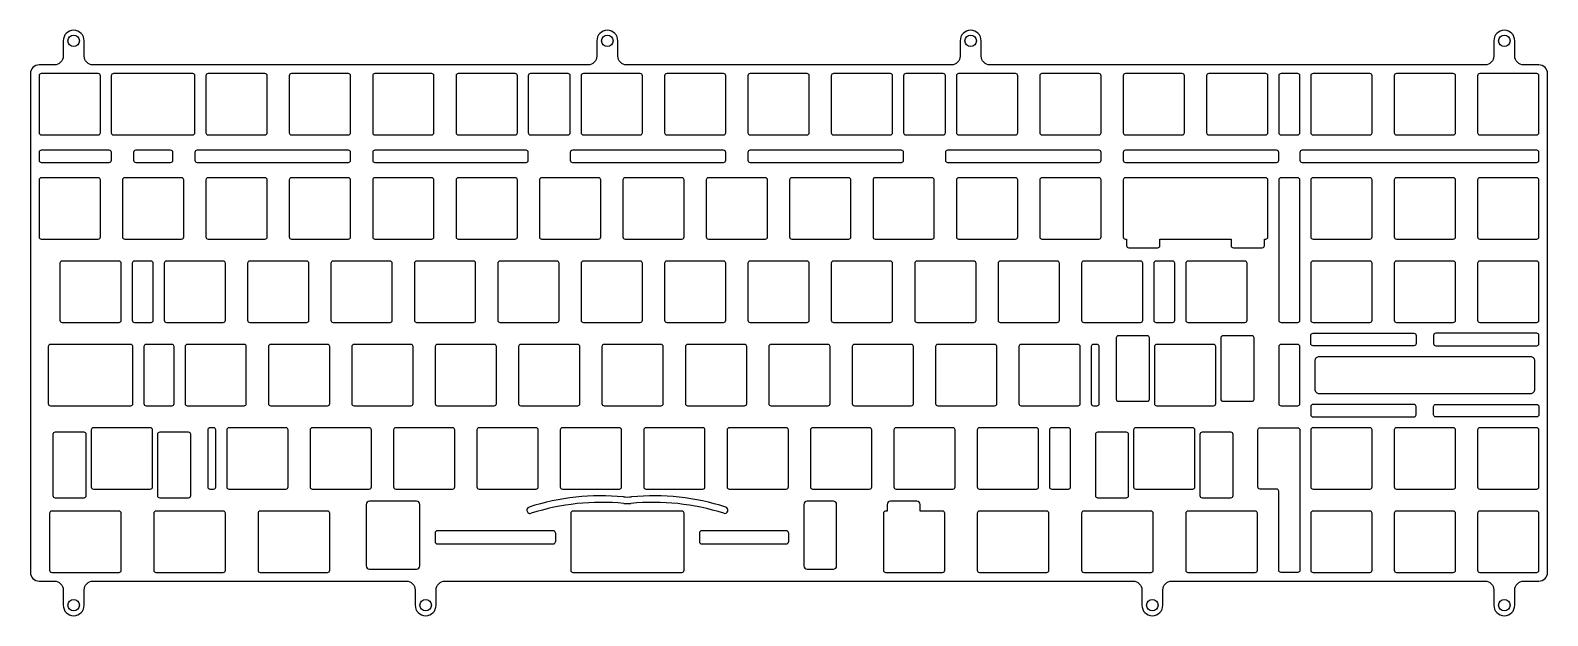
# Model space of a CAD drawing. Header units: millimetres. Extents: x 0 to 747, y -2 to 132.
# Drawn here: x 0 to 346.6, y -1.8 to 132 of the extents above; entities that cross this region are included whole.
import ezdxf

# ---------------------------------------------------------------- set-up
doc = ezdxf.new("R2010")
doc.units = ezdxf.units.MM
doc.layers.add('Plate', color=120, linetype='Continuous')

msp = doc.modelspace()

# ---------------------------------------------------------------- linework, layer by layer
at = {"layer": 'Plate'}
for p, q in [((88.2, 24.35), (77.44375, 24.35)), ((202.5, 24.35), (196.5, 24.35)), ((4.38125, 21.6), (4.38125, 8.6)), ((20.2625, 22.1), (4.88125, 22.1)), ((20.7625, 8.6), (20.7625, 21.6)), ((28.19375, 21.6), (28.19375, 8.6)), ((44.075, 22.1), (28.69375, 22.1)), ((44.575, 8.6), (44.575, 21.6)), ((52.00625, 21.6), (52.00625, 8.6)), ((67.8875, 22.1), (52.50625, 22.1)), ((68.3875, 8.6), (68.3875, 21.6)), ((76.69375, 23.6), (76.69375, 9.6)), ((88.95, 9.6), (88.95, 23.6)), ((123.44375, 21.6), (123.44375, 8.6)), ((148.85, 22.1), (123.94375, 22.1)), ((149.35, 8.6), (149.35, 21.6)), ((194.88125, 21.6), (194.88125, 8.6)), ((195.75, 22.1), (195.38125, 22.1)), ((195.75, 23.6), (195.75, 22.1)), ((203.25, 22.1), (203.25, 23.6)), ((208.38125, 22.1), (203.25, 22.1)), ((208.88125, 8.6), (208.88125, 21.6)), ((216.3125, 21.6), (216.3125, 8.6)), ((232.19375, 22.1), (216.8125, 22.1)), ((232.69375, 8.6), (232.69375, 21.6)), ((240.125, 21.6), (240.125, 8.6)), ((256.00625, 22.1), (240.625, 22.1)), ((256.50625, 8.6), (256.50625, 21.6)), ((263.9375, 21.6), (263.9375, 8.6)), ((279.81875, 22.1), (264.4375, 22.1)), ((280.31875, 8.6), (280.31875, 21.6)), ((119.44375, 17.6), (92.95, 17.6)), ((172.69375, 17.6), (153.35, 17.6)), ((92.45, 17.1), (92.45, 15.1)), ((92.95, 14.6), (119.44375, 14.6)), ((119.94375, 17.1), (119.94375, 15.1)), ((152.85, 17.1), (152.85, 15.1)), ((153.35, 14.6), (172.69375, 14.6)), ((173.19375, 17.1), (173.19375, 15.1)), ((4.88125, 8.1), (20.2625, 8.1)), ((28.69375, 8.1), (44.075, 8.1)), ((52.50625, 8.1), (67.8875, 8.1)), ((77.44375, 8.85), (88.2, 8.85)), ((123.94375, 8.1), (148.85, 8.1)), ((195.38125, 8.1), (208.38125, 8.1)), ((216.8125, 8.1), (232.19375, 8.1)), ((240.625, 8.1), (256.00625, 8.1)), ((264.4375, 8.1), (279.81875, 8.1))]:
    msp.add_line(p, q, dxfattribs=at)
for points in [[(339.1125, 129.6125, 1), (334.3125, 129.6125), (334.3125, 126.1125, -0.4142135624), (332.3125, 124.1125), (219.207812, 124.1125, -0.4142135624), (217.207812, 126.1125), (217.207812, 129.6125, 1), (212.407812, 129.6125), (212.407812, 126.1125, -0.4142135624), (210.407812, 124.1125), (136.204688, 124.1125, -0.4142135624), (134.204688, 126.1125), (134.204688, 129.6125, 1), (129.404687, 129.6125), (129.404687, 126.1125, -0.4142135624), (127.404687, 124.1125), (14.3, 124.1125, -0.4142135624), (12.3, 126.1125), (12.3, 129.6125, 1), (7.5, 129.6125), (7.5, 126.1125, -0.4142135624), (5.5, 124.1125), (2, 124.1125, 0.4142135624), (0, 122.1125), (0, 8.1, 0.4142135624), (2, 6.1), (5.5, 6.1, -0.4142135624), (7.5, 4.1), (7.5, 0.6, 1), (12.3, 0.6), (12.3, 4.1, -0.4142135624), (14.3, 6.1), (85.903125, 6.1, -0.4142135624), (87.903125, 4.1), (87.903125, 0.6, 1), (92.703125, 0.6), (92.703125, 4.1, -0.4142135624), (94.703125, 6.1), (251.909375, 6.1, -0.4142135624), (253.909375, 4.1), (253.909375, 0.6, 1), (258.709375, 0.6), (258.709375, 4.1, -0.4142135624), (260.709375, 6.1), (332.3125, 6.1, -0.4142135624), (334.3125, 4.1), (334.3125, 0.6, 1), (339.1125, 0.6), (339.1125, 4.1, -0.4142135624), (341.1125, 6.1), (344.6125, 6.1, 0.4142135624), (346.6125, 8.1), (346.6125, 122.1125, 0.4142135624), (344.6125, 124.1125), (341.1125, 124.1125, -0.4142135624), (339.1125, 126.1125)], [(15.5, 122.1125), (2.5, 122.1125, 0.4142135624), (2, 121.6125), (2, 108.6125, 0.4142135624), (2.5, 108.1125), (15.5, 108.1125, 0.4142135624), (16, 108.6125), (16, 121.6125, 0.4142135624)], [(37.1, 122.1125), (19, 122.1125, 0.4142135624), (18.5, 121.6125), (18.5, 108.6125, 0.4142135624), (19, 108.1125), (37.1, 108.1125, 0.4142135624), (37.6, 108.6125), (37.6, 121.6125, 0.4142135624)], [(53.6, 122.1125), (40.6, 122.1125, 0.4142135624), (40.1, 121.6125), (40.1, 108.6125, 0.4142135624), (40.6, 108.1125), (53.6, 108.1125, 0.4142135624), (54.1, 108.6125), (54.1, 121.6125, 0.4142135624)], [(72.65, 122.1125), (59.65, 122.1125, 0.4142135624), (59.15, 121.6125), (59.15, 108.6125, 0.4142135624), (59.65, 108.1125), (72.65, 108.1125, 0.4142135624), (73.15, 108.6125), (73.15, 121.6125, 0.4142135624)], [(91.7, 122.1125), (78.7, 122.1125, 0.4142135624), (78.2, 121.6125), (78.2, 108.6125, 0.4142135624), (78.7, 108.1125), (91.7, 108.1125, 0.4142135624), (92.2, 108.6125), (92.2, 121.6125, 0.4142135624)], [(110.75, 122.1125), (97.75, 122.1125, 0.4142135624), (97.25, 121.6125), (97.25, 108.6125, 0.4142135624), (97.75, 108.1125), (110.75, 108.1125, 0.4142135624), (111.25, 108.6125), (111.25, 121.6125, 0.4142135624)], [(113.75, 108.6125, 0.4142135624), (114.25, 108.1125), (122.825, 108.1125, 0.4142135624), (123.325, 108.6125), (123.325, 121.6125, 0.4142135624), (122.825, 122.1125), (114.25, 122.1125, 0.4142135624), (113.75, 121.6125)], [(139.325, 122.1125), (126.325, 122.1125, 0.4142135624), (125.825, 121.6125), (125.825, 108.6125, 0.4142135624), (126.325, 108.1125), (139.325, 108.1125, 0.4142135624), (139.825, 108.6125), (139.825, 121.6125, 0.4142135624)], [(158.375, 122.1125), (145.375, 122.1125, 0.4142135624), (144.875, 121.6125), (144.875, 108.6125, 0.4142135624), (145.375, 108.1125), (158.375, 108.1125, 0.4142135624), (158.875, 108.6125), (158.875, 121.6125, 0.4142135624)], [(177.425, 122.1125), (164.425, 122.1125, 0.4142135624), (163.925, 121.6125), (163.925, 108.6125, 0.4142135624), (164.425, 108.1125), (177.425, 108.1125, 0.4142135624), (177.925, 108.6125), (177.925, 121.6125, 0.4142135624)], [(196.475, 122.1125), (183.475, 122.1125, 0.4142135624), (182.975, 121.6125), (182.975, 108.6125, 0.4142135624), (183.475, 108.1125), (196.475, 108.1125, 0.4142135624), (196.975, 108.6125), (196.975, 121.6125, 0.4142135624)], [(199.475, 108.6125, 0.4142135624), (199.975, 108.1125), (208.55, 108.1125, 0.4142135624), (209.05, 108.6125), (209.05, 121.6125, 0.4142135624), (208.55, 122.1125), (199.975, 122.1125, 0.4142135624), (199.475, 121.6125)], [(225.05, 122.1125), (212.05, 122.1125, 0.4142135624), (211.55, 121.6125), (211.55, 108.6125, 0.4142135624), (212.05, 108.1125), (225.05, 108.1125, 0.4142135624), (225.55, 108.6125), (225.55, 121.6125, 0.4142135624)], [(244.1, 122.1125), (231.1, 122.1125, 0.4142135624), (230.6, 121.6125), (230.6, 108.6125, 0.4142135624), (231.1, 108.1125), (244.1, 108.1125, 0.4142135624), (244.6, 108.6125), (244.6, 121.6125, 0.4142135624)], [(263.15, 122.1125), (250.15, 122.1125, 0.4142135624), (249.65, 121.6125), (249.65, 108.6125, 0.4142135624), (250.15, 108.1125), (263.15, 108.1125, 0.4142135624), (263.65, 108.6125), (263.65, 121.6125, 0.4142135624)], [(282.2, 122.1125), (269.2, 122.1125, 0.4142135624), (268.7, 121.6125), (268.7, 108.6125, 0.4142135624), (269.2, 108.1125), (282.2, 108.1125, 0.4142135624), (282.7, 108.6125), (282.7, 121.6125, 0.4142135624)], [(285.2, 108.6125, 0.4142135624), (285.7, 108.1125), (289.5125, 108.1125, 0.4142135624), (290.0125, 108.6125), (290.0125, 121.6125, 0.4142135624), (289.5125, 122.1125), (285.7, 122.1125, 0.4142135624), (285.2, 121.6125)], [(306.0125, 122.1125), (293.0125, 122.1125, 0.4142135624), (292.5125, 121.6125), (292.5125, 108.6125, 0.4142135624), (293.0125, 108.1125), (306.0125, 108.1125, 0.4142135624), (306.5125, 108.6125), (306.5125, 121.6125, 0.4142135624)], [(325.0625, 122.1125), (312.0625, 122.1125, 0.4142135624), (311.5625, 121.6125), (311.5625, 108.6125, 0.4142135624), (312.0625, 108.1125), (325.0625, 108.1125, 0.4142135624), (325.5625, 108.6125), (325.5625, 121.6125, 0.4142135624)], [(344.1125, 122.1125), (331.1125, 122.1125, 0.4142135624), (330.6125, 121.6125), (330.6125, 108.6125, 0.4142135624), (331.1125, 108.1125), (344.1125, 108.1125, 0.4142135624), (344.6125, 108.6125), (344.6125, 121.6125, 0.4142135624)], [(18.523158, 102.301835), (18.516507, 104.114335, 0.4131391377), (18.01651, 104.6125), (2.5, 104.6125, 0.4142135624), (2, 104.1125), (2, 102.3, 0.4142135624), (2.5, 101.8), (18.023162, 101.8, 0.415288804)], [(32.55, 102.3), (32.55, 104.1125, 0.4142135624), (32.05, 104.6125), (24.069833, 104.614335, 0.4142135624), (23.569833, 104.114335), (23.569833, 102.301835, 0.4142135624), (24.069833, 101.801835), (32.05, 101.8, 0.4142135624)], [(72.65, 104.6125), (38.1, 104.6125, 0.4142135624), (37.6, 104.1125), (37.6, 102.3, 0.4142135624), (38.1, 101.8), (72.65, 101.8, 0.4142135624), (73.15, 102.3), (73.15, 104.1125, 0.4142135624)], [(113.25, 104.6125), (78.7, 104.6125, 0.4142135624), (78.2, 104.1125), (78.2, 102.3, 0.4142135624), (78.7, 101.8), (113.25, 101.8, 0.4142135624), (113.75, 102.3), (113.75, 104.1125, 0.4142135624)], [(158.375, 104.6125), (123.825, 104.6125, 0.4142135624), (123.325, 104.1125), (123.325, 102.3, 0.4142135624), (123.825, 101.8), (158.375, 101.8, 0.4142135624), (158.875, 102.3), (158.875, 104.1125, 0.4142135624)], [(198.975, 104.6125), (164.425, 104.6125, 0.4142135624), (163.925, 104.1125), (163.925, 102.3, 0.4142135624), (164.425, 101.8), (198.975, 101.8, 0.4142135624), (199.475, 102.3), (199.475, 104.1125, 0.4142135624)], [(244.1, 104.6125), (209.55, 104.6125, 0.4142135624), (209.05, 104.1125), (209.05, 102.3, 0.4142135624), (209.55, 101.8), (244.1, 101.8, 0.4142135624), (244.6, 102.3), (244.6, 104.1125, 0.4142135624)], [(284.7, 104.6125), (250.15, 104.6125, 0.4142135624), (249.65, 104.1125), (249.65, 102.3, 0.4142135624), (250.15, 101.8), (284.7, 101.8, 0.4142135624), (285.2, 102.3), (285.2, 104.1125, 0.4142135624)], [(344.1125, 104.6125), (290.5125, 104.6125, 0.4142135624), (290.0125, 104.1125), (290.0125, 102.3, 0.4142135624), (290.5125, 101.8), (344.1125, 101.8, 0.4142135624), (344.6125, 102.3), (344.6125, 104.1125, 0.4142135624)], [(15.5, 98.3), (2.5, 98.3, 0.4142135624), (2, 97.8), (2, 84.8, 0.4142135624), (2.5, 84.3), (15.5, 84.3, 0.4142135624), (16, 84.8), (16, 97.8, 0.4142135624)], [(34.55, 98.3), (21.55, 98.3, 0.4142135624), (21.05, 97.8), (21.05, 84.8, 0.4142135624), (21.55, 84.3), (34.55, 84.3, 0.4142135624), (35.05, 84.8), (35.05, 97.8, 0.4142135624)], [(53.6, 98.3), (40.6, 98.3, 0.4142135624), (40.1, 97.8), (40.1, 84.8, 0.4142135624), (40.6, 84.3), (53.6, 84.3, 0.4142135624), (54.1, 84.8), (54.1, 97.8, 0.4142135624)], [(72.65, 98.3), (59.65, 98.3, 0.4142135624), (59.15, 97.8), (59.15, 84.8, 0.4142135624), (59.65, 84.3), (72.65, 84.3, 0.4142135624), (73.15, 84.8), (73.15, 97.8, 0.4142135624)], [(91.7, 98.3), (78.7, 98.3, 0.4142135624), (78.2, 97.8), (78.2, 84.8, 0.4142135624), (78.7, 84.3), (91.7, 84.3, 0.4142135624), (92.2, 84.8), (92.2, 97.8, 0.4142135624)], [(110.75, 98.3), (97.75, 98.3, 0.4142135624), (97.25, 97.8), (97.25, 84.8, 0.4142135624), (97.75, 84.3), (110.75, 84.3, 0.4142135624), (111.25, 84.8), (111.25, 97.8, 0.4142135624)], [(129.8, 98.3), (116.8, 98.3, 0.4142135624), (116.3, 97.8), (116.3, 84.8, 0.4142135624), (116.8, 84.3), (129.8, 84.3, 0.4142135624), (130.3, 84.8), (130.3, 97.8, 0.4142135624)], [(148.85, 98.3), (135.85, 98.3, 0.4142135624), (135.35, 97.8), (135.35, 84.8, 0.4142135624), (135.85, 84.3), (148.85, 84.3, 0.4142135624), (149.35, 84.8), (149.35, 97.8, 0.4142135624)], [(167.9, 98.3), (154.9, 98.3, 0.4142135624), (154.4, 97.8), (154.4, 84.8, 0.4142135624), (154.9, 84.3), (167.9, 84.3, 0.4142135624), (168.4, 84.8), (168.4, 97.8, 0.4142135624)], [(186.95, 98.3), (173.95, 98.3, 0.4142135624), (173.45, 97.8), (173.45, 84.8, 0.4142135624), (173.95, 84.3), (186.95, 84.3, 0.4142135624), (187.45, 84.8), (187.45, 97.8, 0.4142135624)], [(206, 98.3), (193, 98.3, 0.4142135624), (192.5, 97.8), (192.5, 84.8, 0.4142135624), (193, 84.3), (206, 84.3, 0.4142135624), (206.5, 84.8), (206.5, 97.8, 0.4142135624)], [(225.05, 98.3), (212.05, 98.3, 0.4142135624), (211.55, 97.8), (211.55, 84.8, 0.4142135624), (212.05, 84.3), (225.05, 84.3, 0.4142135624), (225.55, 84.8), (225.55, 97.8, 0.4142135624)], [(244.1, 98.3), (231.1, 98.3, 0.4142135624), (230.6, 97.8), (230.6, 84.8, 0.4142135624), (231.1, 84.3), (244.1, 84.3, 0.4142135624), (244.6, 84.8), (244.6, 97.8, 0.4142135624)], [(282.2, 98.3), (250.15, 98.3, 0.4142135624), (249.65, 97.8), (249.65, 84.8, 0.4142135624), (250.15, 84.3), (250.437, 84.3), (250.437, 82.8, 0.4142135624), (250.937, 82.3), (257.537, 82.3, 0.4142135624), (258.037, 82.8), (258.037, 84.3), (274.313, 84.3), (274.313, 82.8, 0.4142135624), (274.813, 82.3), (281.413, 82.3, 0.4142135624), (281.913, 82.8), (281.913, 84.3), (282.2, 84.3, 0.4142135624), (282.7, 84.8), (282.7, 97.8, 0.4142135624)], [(290.0125, 65.75), (290.0125, 97.8, 0.4142135624), (289.5125, 98.3), (285.7, 98.3, 0.4142135624), (285.2, 97.8), (285.2, 65.75, 0.4142135624), (285.7, 65.25), (289.5125, 65.25, 0.4142135624)], [(306.0125, 98.3), (293.0125, 98.3, 0.4142135624), (292.5125, 97.8), (292.5125, 84.8, 0.4142135624), (293.0125, 84.3), (306.0125, 84.3, 0.4142135624), (306.5125, 84.8), (306.5125, 97.8, 0.4142135624)], [(325.0625, 98.3), (312.0625, 98.3, 0.4142135624), (311.5625, 97.8), (311.5625, 84.8, 0.4142135624), (312.0625, 84.3), (325.0625, 84.3, 0.4142135624), (325.5625, 84.8), (325.5625, 97.8, 0.4142135624)], [(344.1125, 98.3), (331.1125, 98.3, 0.4142135624), (330.6125, 97.8), (330.6125, 84.8, 0.4142135624), (331.1125, 84.3), (344.1125, 84.3, 0.4142135624), (344.6125, 84.8), (344.6125, 97.8, 0.4142135624)], [(20.2625, 79.25), (7.2625, 79.25, 0.4142135624), (6.7625, 78.75), (6.7625, 65.75, 0.4142135624), (7.2625, 65.25), (20.2625, 65.25, 0.4142135624), (20.7625, 65.75), (20.7625, 78.75, 0.4142135624)], [(23.2625, 65.75, 0.4142135624), (23.7625, 65.25), (27.575, 65.25, 0.4142135624), (28.075, 65.75), (28.075, 78.75, 0.4142135624), (27.575, 79.25), (23.7625, 79.25, 0.4142135624), (23.2625, 78.75)], [(44.075, 79.25), (31.075, 79.25, 0.4142135624), (30.575, 78.75), (30.575, 65.75, 0.4142135624), (31.075, 65.25), (44.075, 65.25, 0.4142135624), (44.575, 65.75), (44.575, 78.75, 0.4142135624)], [(63.625, 65.75), (63.625, 78.75, 0.4142135624), (63.125, 79.25), (50.125, 79.25, 0.4142135624), (49.625, 78.75), (49.625, 65.75, 0.4142135624), (50.125, 65.25), (63.125, 65.25, 0.4142135624)], [(82.175, 79.25), (69.175, 79.25, 0.4142135624), (68.675, 78.75), (68.675, 65.75, 0.4142135624), (69.175, 65.25), (82.175, 65.25, 0.4142135624), (82.675, 65.75), (82.675, 78.75, 0.4142135624)], [(101.225, 79.25), (88.225, 79.25, 0.4142135624), (87.725, 78.75), (87.725, 65.75, 0.4142135624), (88.225, 65.25), (101.225, 65.25, 0.4142135624), (101.725, 65.75), (101.725, 78.75, 0.4142135624)], [(120.275, 79.25), (107.275, 79.25, 0.4142135624), (106.775, 78.75), (106.775, 65.75, 0.4142135624), (107.275, 65.25), (120.275, 65.25, 0.4142135624), (120.775, 65.75), (120.775, 78.75, 0.4142135624)], [(139.325, 79.25), (126.325, 79.25, 0.4142135624), (125.825, 78.75), (125.825, 65.75, 0.4142135624), (126.325, 65.25), (139.325, 65.25, 0.4142135624), (139.825, 65.75), (139.825, 78.75, 0.4142135624)], [(158.375, 79.25), (145.375, 79.25, 0.4142135624), (144.875, 78.75), (144.875, 65.75, 0.4142135624), (145.375, 65.25), (158.375, 65.25, 0.4142135624), (158.875, 65.75), (158.875, 78.75, 0.4142135624)], [(177.425, 79.25), (164.425, 79.25, 0.4142135624), (163.925, 78.75), (163.925, 65.75, 0.4142135624), (164.425, 65.25), (177.425, 65.25, 0.4142135624), (177.925, 65.75), (177.925, 78.75, 0.4142135624)], [(196.475, 79.25), (183.475, 79.25, 0.4142135624), (182.975, 78.75), (182.975, 65.75, 0.4142135624), (183.475, 65.25), (196.475, 65.25, 0.4142135624), (196.975, 65.75), (196.975, 78.75, 0.4142135624)], [(215.525, 79.25), (202.525, 79.25, 0.4142135624), (202.025, 78.75), (202.025, 65.75, 0.4142135624), (202.525, 65.25), (215.525, 65.25, 0.4142135624), (216.025, 65.75), (216.025, 78.75, 0.4142135624)], [(234.575, 79.25), (221.575, 79.25, 0.4142135624), (221.075, 78.75), (221.075, 65.75, 0.4142135624), (221.575, 65.25), (234.575, 65.25, 0.4142135624), (235.075, 65.75), (235.075, 78.75, 0.4142135624)], [(253.625, 79.25), (240.625, 79.25, 0.4142135624), (240.125, 78.75), (240.125, 65.75, 0.4142135624), (240.625, 65.25), (253.625, 65.25, 0.4142135624), (254.125, 65.75), (254.125, 78.75, 0.4142135624)], [(256.625, 78.75), (256.625, 65.75, 0.4142135624), (257.125, 65.25), (260.9375, 65.25, 0.4142135624), (261.4375, 65.75), (261.4375, 78.75, 0.4142135624), (260.9375, 79.25), (257.125, 79.25, 0.4142135624)], [(277.4375, 79.25), (264.4375, 79.25, 0.4142135624), (263.9375, 78.75), (263.9375, 65.75, 0.4142135624), (264.4375, 65.25), (277.4375, 65.25, 0.4142135624), (277.9375, 65.75), (277.9375, 78.75, 0.4142135624)], [(306.0125, 79.25), (293.0125, 79.25, 0.4142135624), (292.5125, 78.75), (292.5125, 65.75, 0.4142135624), (293.0125, 65.25), (306.0125, 65.25, 0.4142135624), (306.5125, 65.75), (306.5125, 78.75, 0.4142135624)], [(325.0625, 79.25), (312.0625, 79.25, 0.4142135624), (311.5625, 78.75), (311.5625, 65.75, 0.4142135624), (312.0625, 65.25), (325.0625, 65.25, 0.4142135624), (325.5625, 65.75), (325.5625, 78.75, 0.4142135624)], [(344.1125, 79.25), (331.1125, 79.25, 0.4142135624), (330.6125, 78.75), (330.6125, 65.75, 0.4142135624), (331.1125, 65.25), (344.1125, 65.25, 0.4142135624), (344.6125, 65.75), (344.6125, 78.75, 0.4142135624)], [(316.0625, 59.9), (293.0125, 59.9, -0.4142135624), (292.5125, 60.4), (292.5125, 62.25, -0.4142135624), (293.0125, 62.75), (316.0625, 62.75, -0.4142135624), (316.5625, 62.25), (316.5625, 60.4, -0.4142135624)], [(321.0625, 59.9), (344.1125, 59.9, 0.4142135624), (344.6125, 60.4), (344.6125, 62.25, 0.4142135624), (344.1125, 62.75), (321.0625, 62.75, 0.4142135624), (320.5625, 62.25), (320.5625, 60.4, 0.4142135624)], [(22.94375, 46.2, 0.4142135624), (23.44375, 46.7), (23.44375, 59.7, 0.4142135624), (22.94375, 60.2), (4.58125, 60.2, 0.4142135624), (4.08125, 59.7), (4.08125, 46.7, 0.4142135624), (4.58125, 46.2)], [(25.94375, 46.7, 0.4142135624), (26.44375, 46.2), (32.3375, 46.2, 0.4142135624), (32.8375, 46.7), (32.8375, 59.7, 0.4142135624), (32.3375, 60.2), (26.44375, 60.2, 0.4142135624), (25.94375, 59.7)], [(48.8375, 60.2), (35.8375, 60.2, 0.4142135624), (35.3375, 59.7), (35.3375, 46.7, 0.4142135624), (35.8375, 46.2), (48.8375, 46.2, 0.4142135624), (49.3375, 46.7), (49.3375, 59.7, 0.4142135624)], [(67.8875, 60.2), (54.8875, 60.2, 0.4142135624), (54.3875, 59.7), (54.3875, 46.7, 0.4142135624), (54.8875, 46.2), (67.8875, 46.2, 0.4142135624), (68.3875, 46.7), (68.3875, 59.7, 0.4142135624)], [(86.9375, 60.2), (73.9375, 60.2, 0.4142135624), (73.4375, 59.7), (73.4375, 46.7, 0.4142135624), (73.9375, 46.2), (86.9375, 46.2, 0.4142135624), (87.4375, 46.7), (87.4375, 59.7, 0.4142135624)], [(105.9875, 60.2), (92.9875, 60.2, 0.4142135624), (92.4875, 59.7), (92.4875, 46.7, 0.4142135624), (92.9875, 46.2), (105.9875, 46.2, 0.4142135624), (106.4875, 46.7), (106.4875, 59.7, 0.4142135624)], [(125.0375, 60.2), (112.0375, 60.2, 0.4142135624), (111.5375, 59.7), (111.5375, 46.7, 0.4142135624), (112.0375, 46.2), (125.0375, 46.2, 0.4142135624), (125.5375, 46.7), (125.5375, 59.7, 0.4142135624)], [(144.0875, 60.2), (131.0875, 60.2, 0.4142135624), (130.5875, 59.7), (130.5875, 46.7, 0.4142135624), (131.0875, 46.2), (144.0875, 46.2, 0.4142135624), (144.5875, 46.7), (144.5875, 59.7, 0.4142135624)], [(163.1375, 60.2), (150.1375, 60.2, 0.4142135624), (149.6375, 59.7), (149.6375, 46.7, 0.4142135624), (150.1375, 46.2), (163.1375, 46.2, 0.4142135624), (163.6375, 46.7), (163.6375, 59.7, 0.4142135624)], [(182.1875, 60.2), (169.1875, 60.2, 0.4142135624), (168.6875, 59.7), (168.6875, 46.7, 0.4142135624), (169.1875, 46.2), (182.1875, 46.2, 0.4142135624), (182.6875, 46.7), (182.6875, 59.7, 0.4142135624)], [(201.2375, 60.2), (188.2375, 60.2, 0.4142135624), (187.7375, 59.7), (187.7375, 46.7, 0.4142135624), (188.2375, 46.2), (201.2375, 46.2, 0.4142135624), (201.7375, 46.7), (201.7375, 59.7, 0.4142135624)], [(220.2875, 60.2), (207.2875, 60.2, 0.4142135624), (206.7875, 59.7), (206.7875, 46.7, 0.4142135624), (207.2875, 46.2), (220.2875, 46.2, 0.4142135624), (220.7875, 46.7), (220.7875, 59.7, 0.4142135624)], [(239.3375, 60.2), (226.3375, 60.2, 0.4142135624), (225.8375, 59.7), (225.8375, 46.7, 0.4142135624), (226.3375, 46.2), (239.3375, 46.2, 0.4142135624), (239.8375, 46.7), (239.8375, 59.7, 0.4142135624)], [(242.3375, 46.7, 0.4142135624), (242.8375, 46.2), (243.66875, 46.2, 0.4142135624), (244.16875, 46.7), (244.16875, 59.7, 0.4142135624), (243.66875, 60.2), (242.8375, 60.2, 0.4142135624), (242.3375, 59.7)], [(255.15575, 47.2, 0.4142135624), (255.65575, 47.7), (255.65575, 61.7, 0.4142135624), (255.15575, 62.2), (248.55575, 62.2, 0.4142135624), (248.05575, 61.7), (248.05575, 47.7, 0.4142135624), (248.55575, 47.2)], [(270.29375, 60.2), (257.29375, 60.2, 0.4142135624), (256.79375, 59.7), (256.79375, 46.7, 0.4142135624), (257.29375, 46.2), (270.29375, 46.2, 0.4142135624), (270.79375, 46.7), (270.79375, 59.7, 0.4142135624)], [(279.03175, 47.2, 0.4142135624), (279.53175, 47.7), (279.53175, 61.7, 0.4142135624), (279.03175, 62.2), (272.43175, 62.2, 0.4142135624), (271.93175, 61.7), (271.93175, 47.7, 0.4142135624), (272.43175, 47.2)], [(289.5125, 60.2), (285.7, 60.2, 0.4142135624), (285.2, 59.7), (285.2, 46.7, 0.4142135624), (285.7, 46.2), (289.5125, 46.2, 0.4142135624), (290.0125, 46.7), (290.0125, 59.7, 0.4142135624)], [(342.705756, 49, 0.4142135624), (343.705756, 50), (343.705756, 56.4, 0.4142135624), (342.705756, 57.4), (294.419244, 57.4, 0.4142135624), (293.419244, 56.4), (293.419244, 50, 0.4142135624), (294.419244, 49)], [(316.0625, 43.65, 0.4142135624), (316.5625, 44.15), (316.5625, 46, 0.4142135624), (316.0625, 46.5), (293.0125, 46.5, 0.4142135624), (292.5125, 46), (292.5125, 44.15, 0.4142135624), (293.0125, 43.65)], [(344.1125, 43.65), (321.0625, 43.65, -0.4142135624), (320.5625, 44.15), (320.5625, 46, -0.4142135624), (321.0625, 46.5), (344.1125, 46.5, -0.4142135624), (344.6125, 46), (344.6125, 44.15, -0.4142135624)], [(12.26825, 40.15), (5.66825, 40.15, 0.4142135624), (5.16825, 39.65), (5.16825, 25.65, 0.4142135624), (5.66825, 25.15), (12.26825, 25.15, 0.4142135624), (12.76825, 25.65), (12.76825, 39.65, 0.4142135624)], [(27.40625, 41.15), (14.40625, 41.15, 0.4142135624), (13.90625, 40.65), (13.90625, 27.65, 0.4142135624), (14.40625, 27.15), (27.40625, 27.15, 0.4142135624), (27.90625, 27.65), (27.90625, 40.65, 0.4142135624)], [(36.14425, 40.15), (29.54425, 40.15, 0.4142135624), (29.04425, 39.65), (29.04425, 25.65, 0.4142135624), (29.54425, 25.15), (36.14425, 25.15, 0.4142135624), (36.64425, 25.65), (36.64425, 39.65, 0.4142135624)], [(40.53125, 27.65, 0.4142135624), (41.03125, 27.15), (41.8625, 27.15, 0.4142135624), (42.3625, 27.65), (42.3625, 40.65, 0.4142135624), (41.8625, 41.15), (41.03125, 41.15, 0.4142135624), (40.53125, 40.65)], [(58.3625, 41.15), (45.3625, 41.15, 0.4142135624), (44.8625, 40.65), (44.8625, 27.65, 0.4142135624), (45.3625, 27.15), (58.3625, 27.15, 0.4142135624), (58.8625, 27.65), (58.8625, 40.65, 0.4142135624)], [(63.9125, 27.65, 0.4142135624), (64.4125, 27.15), (77.4125, 27.15, 0.4142135624), (77.9125, 27.65), (77.9125, 40.65, 0.4142135624), (77.4125, 41.15), (64.4125, 41.15, 0.4142135624), (63.9125, 40.65)], [(96.4625, 41.15), (83.4625, 41.15, 0.4142135624), (82.9625, 40.65), (82.9625, 27.65, 0.4142135624), (83.4625, 27.15), (96.4625, 27.15, 0.4142135624), (96.9625, 27.65), (96.9625, 40.65, 0.4142135624)], [(115.5125, 41.15), (102.5125, 41.15, 0.4142135624), (102.0125, 40.65), (102.0125, 27.65, 0.4142135624), (102.5125, 27.15), (115.5125, 27.15, 0.4142135624), (116.0125, 27.65), (116.0125, 40.65, 0.4142135624)], [(134.5625, 41.15), (121.5625, 41.15, 0.4142135624), (121.0625, 40.65), (121.0625, 27.65, 0.4142135624), (121.5625, 27.15), (134.5625, 27.15, 0.4142135624), (135.0625, 27.65), (135.0625, 40.65, 0.4142135624)], [(153.6125, 41.15), (140.6125, 41.15, 0.4142135624), (140.1125, 40.65), (140.1125, 27.65, 0.4142135624), (140.6125, 27.15), (153.6125, 27.15, 0.4142135624), (154.1125, 27.65), (154.1125, 40.65, 0.4142135624)], [(172.6625, 41.15), (159.6625, 41.15, 0.4142135624), (159.1625, 40.65), (159.1625, 27.65, 0.4142135624), (159.6625, 27.15), (172.6625, 27.15, 0.4142135624), (173.1625, 27.65), (173.1625, 40.65, 0.4142135624)], [(191.7125, 41.15), (178.7125, 41.15, 0.4142135624), (178.2125, 40.65), (178.2125, 27.65, 0.4142135624), (178.7125, 27.15), (191.7125, 27.15, 0.4142135624), (192.2125, 27.65), (192.2125, 40.65, 0.4142135624)], [(210.7625, 41.15), (197.7625, 41.15, 0.4142135624), (197.2625, 40.65), (197.2625, 27.65, 0.4142135624), (197.7625, 27.15), (210.7625, 27.15, 0.4142135624), (211.2625, 27.65), (211.2625, 40.65, 0.4142135624)], [(229.8125, 41.15), (216.8125, 41.15, 0.4142135624), (216.3125, 40.65), (216.3125, 27.65, 0.4142135624), (216.8125, 27.15), (229.8125, 27.15, 0.4142135624), (230.3125, 27.65), (230.3125, 40.65, 0.4142135624)], [(232.8125, 40.65), (232.8125, 27.65, 0.4142135624), (233.3125, 27.15), (237.125, 27.15, 0.4142135624), (237.625, 27.65), (237.625, 40.65, 0.4142135624), (237.125, 41.15), (233.3125, 41.15, 0.4142135624)], [(250.39325, 40.15), (243.79325, 40.15, 0.4142135624), (243.29325, 39.65), (243.29325, 25.65, 0.4142135624), (243.79325, 25.15), (250.39325, 25.15, 0.4142135624), (250.89325, 25.65), (250.89325, 39.65, 0.4142135624)], [(265.53125, 41.15), (252.53125, 41.15, 0.4142135624), (252.03125, 40.65), (252.03125, 27.65, 0.4142135624), (252.53125, 27.15), (265.53125, 27.15, 0.4142135624), (266.03125, 27.65), (266.03125, 40.65, 0.4142135624)], [(274.26925, 40.15), (267.66925, 40.15, 0.4142135624), (267.16925, 39.65), (267.16925, 25.65, 0.4142135624), (267.66925, 25.15), (274.26925, 25.15, 0.4142135624), (274.76925, 25.65), (274.76925, 39.65, 0.4142135624)], [(290.0125, 8.6, -0.4142135624), (289.5125, 8.1), (285.7, 8.1, -0.4142135624), (285.2, 8.6), (285.2, 26.65, 0.4142135624), (284.7, 27.15), (280.9375, 27.15, -0.4142135624), (280.4375, 27.65), (280.4375, 40.65, -0.4142135624), (280.9375, 41.15), (289.5125, 41.15, -0.4142135624), (290.0125, 40.65)], [(306.0125, 41.15), (293.0125, 41.15, 0.4142135624), (292.5125, 40.65), (292.5125, 27.65, 0.4142135624), (293.0125, 27.15), (306.0125, 27.15, 0.4142135624), (306.5125, 27.65), (306.5125, 40.65, 0.4142135624)], [(325.0625, 41.15), (312.0625, 41.15, 0.4142135624), (311.5625, 40.65), (311.5625, 27.65, 0.4142135624), (312.0625, 27.15), (325.0625, 27.15, 0.4142135624), (325.5625, 27.65), (325.5625, 40.65, 0.4142135624)], [(344.1125, 41.15), (331.1125, 41.15, 0.4142135624), (330.6125, 40.65), (330.6125, 27.65, 0.4142135624), (331.1125, 27.15), (344.1125, 27.15, 0.4142135624), (344.6125, 27.65), (344.6125, 40.65, 0.4142135624)], [(183.44375, 8.85, 0.4142135624), (184.19375, 9.6), (184.19375, 23.6, 0.4142135624), (183.44375, 24.35), (177.44375, 24.35, 0.4142135624), (176.69375, 23.6), (176.69375, 9.6, 0.4142135624), (177.44375, 8.85)], [(306.0125, 22.1), (293.0125, 22.1, 0.4142135624), (292.5125, 21.6), (292.5125, 8.6, 0.4142135624), (293.0125, 8.1), (306.0125, 8.1, 0.4142135624), (306.5125, 8.6), (306.5125, 21.6, 0.4142135624)], [(325.0625, 22.1), (312.0625, 22.1, 0.4142135624), (311.5625, 21.6), (311.5625, 8.6, 0.4142135624), (312.0625, 8.1), (325.0625, 8.1, 0.4142135624), (325.5625, 8.6), (325.5625, 21.6, 0.4142135624)], [(344.1125, 22.1), (331.1125, 22.1, 0.4142135624), (330.6125, 21.6), (330.6125, 8.6, 0.4142135624), (331.1125, 8.1), (344.1125, 8.1, 0.4142135624), (344.6125, 8.6), (344.6125, 21.6, 0.4142135624)]]:
    msp.add_lwpolyline(points, format="xyb", close=True, dxfattribs=at)
for centre in [(9.9, 129.6125), (131.804688, 129.6125), (214.807813, 129.6125), (336.7125, 129.6125), (9.9, 0.6), (90.303125, 0.6), (256.309375, 0.6), (336.7125, 0.6)]:
    msp.add_circle(centre, 1.3, dxfattribs=at)
for centre, radius, start, end in [((77.44375, 23.6), 0.75, 90, 180), ((88.2, 23.6), 0.75, 0, 90), ((130.44375, -28.581428), 54.181428, 84.67790078, 107.7219481), ((136.396875, 35.323314), 10, 264.67790078, 275.32209922), ((142.35, -28.581428), 54.181428, 72.2780519, 95.32209922), ((196.5, 23.6), 0.75, 90, 180), ((202.5, 23.6), 0.75, 0, 90), ((4.88125, 21.6), 0.5, 90, 180), ((20.2625, 21.6), 0.5, 0, 90), ((28.69375, 21.6), 0.5, 90, 180), ((44.075, 21.6), 0.5, 0, 90), ((52.50625, 21.6), 0.5, 90, 180), ((67.8875, 21.6), 0.5, 0, 90), ((114.179332, 22.314409), 0.75, 107.7219481, 287.7219481), ((130.44375, -28.581428), 52.681428, 84.36996679, 107.7219481), ((123.94375, 21.6), 0.5, 90, 180), ((136.396875, 31.80728), 8, 264.36996679, 275.63003321), ((142.35, -28.581428), 52.681428, 72.2780519, 95.63003321), ((148.85, 21.6), 0.5, 0, 90), ((158.614418, 22.314409), 0.75, 252.2780519, 72.2780519), ((195.38125, 21.6), 0.5, 90, 180), ((208.38125, 21.6), 0.5, 0, 90), ((216.8125, 21.6), 0.5, 90, 180), ((232.19375, 21.6), 0.5, 0, 90), ((240.625, 21.6), 0.5, 90, 180), ((256.00625, 21.6), 0.5, 0, 90), ((264.4375, 21.6), 0.5, 90, 180), ((279.81875, 21.6), 0.5, 0, 90), ((92.95, 17.1), 0.5, 90, 180), ((119.44375, 17.1), 0.5, 0, 90), ((153.35, 17.1), 0.5, 90, 180), ((172.69375, 17.1), 0.5, 0, 90), ((92.95, 15.1), 0.5, 180, 270), ((119.44375, 15.1), 0.5, 270, 0), ((153.35, 15.1), 0.5, 180, 270), ((172.69375, 15.1), 0.5, 270, 0), ((4.88125, 8.6), 0.5, 180, 270), ((20.2625, 8.6), 0.5, 270, 0), ((28.69375, 8.6), 0.5, 180, 270), ((44.075, 8.6), 0.5, 270, 0), ((52.50625, 8.6), 0.5, 180, 270), ((67.8875, 8.6), 0.5, 270, 0), ((77.44375, 9.6), 0.75, 180, 270), ((88.2, 9.6), 0.75, 270, 0), ((123.94375, 8.6), 0.5, 180, 270), ((148.85, 8.6), 0.5, 270, 0), ((195.38125, 8.6), 0.5, 180, 270), ((208.38125, 8.6), 0.5, 270, 0), ((216.8125, 8.6), 0.5, 180, 270), ((232.19375, 8.6), 0.5, 270, 0), ((240.625, 8.6), 0.5, 180, 270), ((256.00625, 8.6), 0.5, 270, 0), ((264.4375, 8.6), 0.5, 180, 270), ((279.81875, 8.6), 0.5, 270, 0)]:
    msp.add_arc(centre, radius, start, end, dxfattribs=at)

doc.saveas('drawing.dxf')
